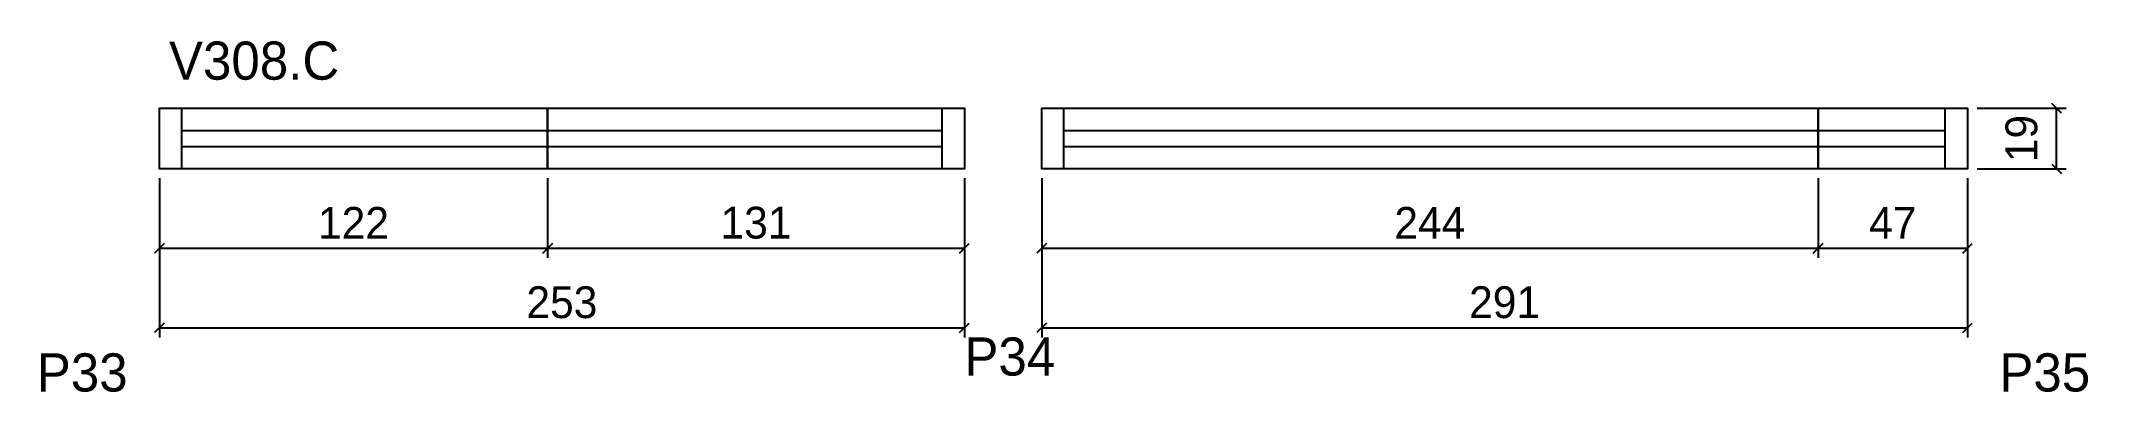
# Model space of a CAD drawing. Extents: x -37 to 606, y -89 to 21.
import ezdxf
from ezdxf.enums import TextEntityAlignment as Align

# ---------------------------------------------------------------- set-up
doc = ezdxf.new("R2010")
doc.units = 0
for name, color, linetype in [('5', 5, 'Continuous'), ('COTA', 241, 'Continuous'), ('NOMENCLATURA', 7, 'Continuous'), ('Painéis', 200, 'Continuous'), ('SARR_2.2x7', 40, 'Continuous')]:
    doc.layers.add(name, color=color, linetype=linetype)
doc.dimstyles.new('PAINEL', dxfattribs={"dimtxt": 10, "dimasz": 3, "dimexe": 3, "dimexo": 3, "dimgap": 3, "dimtad": 1, "dimblk": 'OBLIQUE', "dimblk1": 'OBLIQUE', "dimcen": 2.5, "dimclrd": 4, "dimclre": 4, "dimclrt": 240, "dimazin": 3, "dimtfac": 1, "dimtmove": 0, "dimatfit": 3})

# ---------------------------------------------------------------- blocks, each defined once
blk = doc.blocks.new('_OBLIQUE')
at = {"color": 0, "linetype": 'BYBLOCK'}
blk.add_line((-0.5, -0.5), (0.5, 0.5), dxfattribs=at)

msp = doc.modelspace()

# ---------------------------------------------------------------- linework, layer by layer
at = {"layer": 'Painéis'}
for p, q in [((122, -19), (122, 0)), ((521.3, -19), (521.3, 0))]:
    msp.add_line(p, q, dxfattribs=at)
for points in [[(122, -19), (0, -19), (0, 0), (122, 0), (122, -19)], [(122, 0), (253, 0), (253, -19), (122, -19), (122, 0)], [(521.3, -19), (277.3, -19), (277.3, 0), (521.3, 0), (521.3, -19)], [(521.3, 0), (568.3, 0), (568.3, -19), (521.3, -19), (521.3, 0)]]:
    msp.add_lwpolyline(points, close=True, dxfattribs=at)
at = {"layer": 'SARR_2.2x7'}
for p, q in [((7, -19), (7, 0)), ((246, -19), (246, 0)), ((284.3, -19), (284.3, 0)), ((561.3, -19), (561.3, 0)), ((7, -7), (246, -7)), ((7, -12), (246, -12)), ((284.3, -7), (561.3, -7)), ((284.3, -12), (561.3, -12))]:
    msp.add_line(p, q, dxfattribs=at)

# ---------------------------------------------------------------- texts
at = {"layer": '5'}
msp.add_text('P33', height=12, dxfattribs=at).set_placement((-10, -89), align=Align.RIGHT)
for s, p in [('P34', (253, -84)), ('P35', (578.3, -89))]:
    msp.add_text(s, height=12, dxfattribs=at).set_placement(p)
at = {"layer": 'NOMENCLATURA'}
msp.add_text('V308.C', height=12, dxfattribs=at).set_placement((3, 9))

# ---------------------------------------------------------------- dimensions: what is measured, and where the dimension line sits
at = {"layer": 'COTA'}
msp.add_linear_dim(base=(596.3, -19), p1=(568.3, -19), p2=(568.3, 0), angle=90, dimstyle='PAINEL', dxfattribs=at).render()
for base, p1, p2 in [((0, -44), (0, -19), (122, -19)), ((0, -69), (0, -19), (253, -19)), ((122, -44), (122, -19), (253, -19)), ((277.3, -44), (277.3, -19), (521.3, -19)), ((277.3, -69), (277.3, -19), (568.3, -19)), ((521.3, -44), (521.3, -19), (568.3, -19))]:
    msp.add_linear_dim(base=base, p1=p1, p2=p2, dimstyle='PAINEL', dxfattribs=at).render()

doc.saveas('drawing.dxf')
